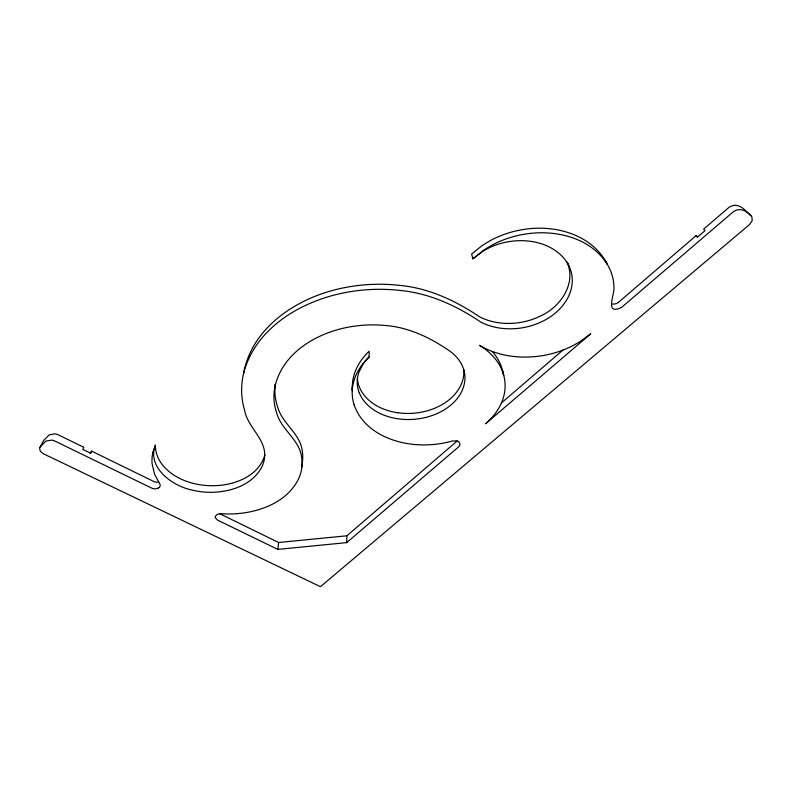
<?xml version="1.0" encoding="UTF-8"?>
<svg xmlns="http://www.w3.org/2000/svg" width="792" height="792" viewBox="0 0 792 792"><rect width="100%" height="100%" fill="white"/><g stroke="black" fill="none" stroke-linecap="round" stroke-linejoin="round"><path stroke-width="1.19" d="M352.331 385.922L352.242 390.763M352.252 389.773L352.331 385.862A58.341 48.758 -4.5 0 1 353.539 376.824C355.954 366.953 361.805 358.192 369.122 351.252L369.181 356.875L363.053 364.043L359.014 371.983A41.63 34.798 -4.5 0 0 359.162 392.624M346.718 542.629L346.886 535.788L457.182 440.986C459.885 441.52 461.033 445.223 458.618 446.856L346.718 542.629L277.804 549.391L217.562 520.116L215.384 517.839A3.435 2.871 -4.5 0 1 215.553 516.018L217.305 514.384L219.641 513.711A6.663 5.574 -4.5 0 1 221.077 513.681A90.823 75.913 -4.5 0 0 235.6 513.761C260.598 512.177 288.823 501.425 299.425 476.952A51.054 42.669 -4.5 0 0 301.92 466.815L302.564 460.409A51.52 43.065 -4.5 0 0 302.435 452.123C300.96 433.957 282.744 424.334 277.824 407.593A71.943 60.133 -4.5 0 1 275.299 384.427M302.138 464.666L302.019 465.736M277.804 549.391L278.645 542.5L219.701 513.701M301.93 466.815A51.648 43.164 -4.5 0 0 301.792 458.489C300.208 439.827 281.219 430.086 276.566 412.691A72.151 60.301 -4.5 0 1 274.616 388.347L275.279 384.417M153.153 452.717L153.905 449.173M274.953 386.377L275.121 385.397M274.626 388.357C281.536 352.321 318.622 331.591 352.331 326.482A109.989 91.921 -4.5 0 1 385.12 325.472C408.078 327.155 429.313 337.184 448.123 349.945C453.608 353.529 458.41 358.301 461.488 364.122A41.57 34.739 -4.5 0 1 464.805 381.15C462.251 400.277 444.065 412.82 426.542 417.216A61.519 51.421 -4.5 0 1 402.306 419.285C385.051 417.928 366.062 409.593 359.192 392.614M243.698 372.903L243.916 371.933M264.964 454.846C258.499 477.051 232.729 485.991 211.642 485.724A66.954 55.965 -4.5 0 1 192.525 483.17C174.745 478.705 155.232 465.151 155.38 444.965C146.758 467.032 171.587 485.437 190.753 489.743A67.934 56.786 -4.5 0 0 210.266 492.317C230.155 492.377 253.173 485.021 262.35 465.884A38.531 32.205 -4.5 0 0 264.34 450.311C261.36 435.382 247.391 425.542 244.619 410.335A101.336 84.694 -4.5 0 1 243.461 373.873C252.212 325.324 300.475 295.673 345.886 287.407A150.421 125.72 -4.5 0 1 399.089 285.328C428.413 287.942 455.588 300.554 479.685 316.899C491.832 323.057 505.949 324.601 519.314 322.621A62.697 52.401 -4.5 0 0 541.124 315.701C560.409 306.841 576.477 283.734 567.171 262.419M243.471 373.873C255.034 327.838 301.732 300.712 345.678 292.505A152.608 127.552 -4.5 0 1 399.505 290.397C429.145 293.04 456.628 305.742 481.011 322.225C493.297 328.442 507.563 329.987 521.087 327.997A63.598 53.153 -4.5 0 0 543.154 321.007C559.904 312.87 574.646 295.436 571.972 275.804A46.966 39.253 -4.5 0 0 568.814 265.637L567.973 264.033M158.598 482.12A6.603 5.524 -4.5 0 1 153.856 481.516L91.704 451.163L90.743 453.281L82.814 449.41L83.803 447.302L58.242 434.818A9.514 7.95 -4.5 0 0 54.846 433.838L49.233 434.838L44.075 440.075A4.98 4.158 -4.5 0 0 43.471 440.916L40.046 447.252M40.659 446.401L45.847 441.134L51.52 440.124A9.652 8.069 -4.5 0 1 54.955 441.104L151.668 488.1A6.445 5.386 -4.5 0 0 157.925 488.268M90.021 452.925L91.704 451.163M369.181 356.875C361.786 363.865 355.875 372.685 353.42 382.645A58.083 48.54 -4.5 0 0 354.103 404.89M607.434 264.558C592.574 234.65 555.301 224.433 524.304 229.373A89.951 75.181 -4.5 0 0 490.565 240.451L482.269 245.47L471.606 254.024L472.893 258.806L483.684 250.173L492.079 245.104A91.248 76.27 -4.5 0 1 526.234 233.927C555.756 229.442 590.901 237.699 607.434 264.558A65.805 55.004 -4.5 0 1 613.988 288.991C613.453 297.059 605.444 315.147 621.502 307.454L732.699 212.286A10.583 8.841 -4.5 0 1 735.422 210.583C740.758 207.841 746.559 211.266 750.291 215.107A6.346 5.306 -4.5 0 1 751.885 216.949L752.212 220.572L749.539 224.552L320.433 586.694L43.312 453.727L40.313 451.232L39.63 448.48A4.861 4.059 -4.5 0 1 40.639 446.411M472.893 258.806L483.694 250.708A63.439 53.024 -4.5 0 1 511.662 241.253C530.432 238.867 551.569 243.629 564.221 258.568A47.114 39.382 -4.5 0 1 568.814 265.637M501.465 402.92L562.944 350.084M618.572 302.267L696.049 235.679L697.742 236.867M159.113 487.486L157.915 488.248M278.645 542.5L346.886 535.788M397.921 412.771C383.09 410.692 367.676 403.375 360.518 389.595A41.431 34.63 -4.5 0 1 357.4 378.873M457.182 440.986L452.707 440.916A88.031 73.577 -4.5 0 1 421.681 444.886C394.743 444.47 363.577 432.254 354.123 404.88M750.836 215.563L746.232 211.216A6.296 5.267 -4.5 0 0 745.688 210.761C741.995 206.96 736.263 203.554 730.986 206.276A10.425 8.712 -4.5 0 0 728.293 207.959L703.643 229.155L704.989 230.65L697.356 237.194L696.049 235.679M604.603 259.736L606.949 263.756M567.607 263.211L567.834 263.667L567.221 262.399M503.217 373.349L502.722 371.498M502.712 371.438L502.237 369.656L503.177 373.171M503.752 375.339A58.539 48.926 -4.5 0 0 500.465 366.854C495.812 357.826 488.189 350.599 479.546 345.381C498.712 356.737 522.106 359.221 543.797 355.42A91.377 76.379 -4.5 0 0 573.428 345.381L579.754 341.788L590.723 333.798L485.575 423.779C495.317 415.483 502.999 404.108 504.752 391.248A57.757 48.272 -4.5 0 0 503.752 375.339L503.237 373.408L503.484 374.378M611.563 303.791A5.881 4.92 -4.5 0 0 613.147 304.059A6.831 5.712 -4.5 0 0 618.562 302.257M463.746 369.626A41.451 34.65 -4.5 0 1 462.577 380.744C457.964 395.584 444.015 405.454 429.779 410.028A60.36 50.45 -4.5 0 1 397.921 412.761M153.163 451.301A51.193 42.788 -4.5 0 0 152.084 463.686L154.47 474.002L159.628 483.645A3.831 3.198 -4.5 0 1 159.162 487.525M492.327 351.529A59.727 49.916 -4.5 0 1 502.257 369.587"/></g></svg>
